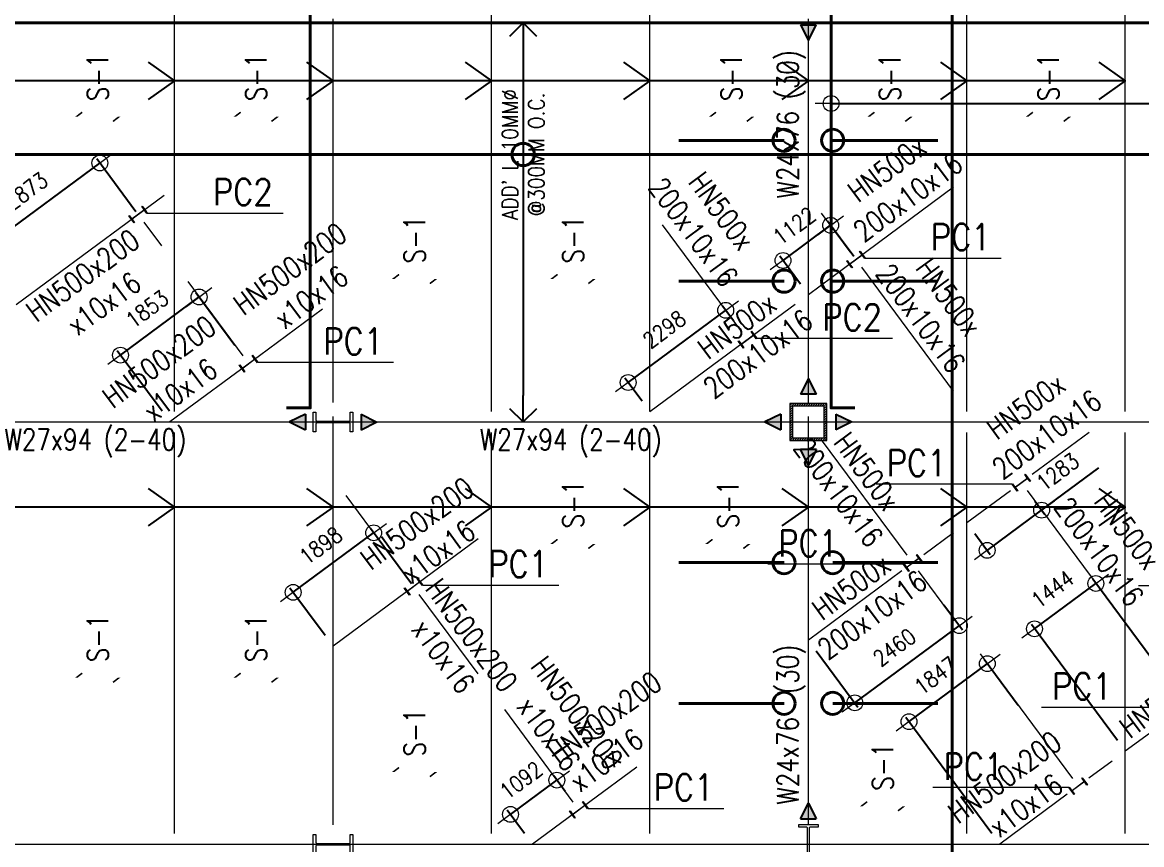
# Model space of a CAD drawing. Header units: millimetres. Extents: x -101701 to 170890, y -50253 to 85631.
# Drawn here: x 41923 to 63115, y 21502 to 37081 of the extents above; entities that cross this region are included whole.
import ezdxf

# ---------------------------------------------------------------- set-up
doc = ezdxf.new("R2010")
doc.units = ezdxf.units.MM
doc.header["$MEASUREMENT"] = 0
doc.linetypes.add('CENTER2', pattern=[28.575, 19.05, -3.175, 3.175, -3.175])
doc.layers.get('0').update_dxf_attribs({"lineweight": 0})
for name, color, linetype, lineweight in [('A_ARCHITECTURAL BACKGROUND', 251, 'Continuous', 5), ('A_LINE', 1, 'Continuous', 9), ('DIM LEADER', 1, 'Continuous', 5), ('GRIDLINES_DIM', 252, 'Continuous', 5), ('HATCH', 8, 'Continuous', 5), ('REDDUM', 1, 'Continuous', 25), ('S-ANNO-DIMS', 252, 'Continuous', 5), ('S-ANNO-MARK', 2, 'Continuous', 9), ('S-COLS', 2, 'Continuous', 20), ('S_BEAM', 5, 'Continuous', 30), ('S_COL', 2, 'Continuous', 20), ('S_DRB', 4, 'Continuous', 40), ('S_GRID LINES', 252, 'Continuous', 5), ('TEXT', 2, 'Continuous', 20)]:
    doc.layers.add(name, color=color, linetype=linetype, lineweight=lineweight)
doc.styles.add('1', font='simplex.shx', dxfattribs={"width": 0.85, "height": 300})
doc.styles.add('SIMPLEX', font='SIMPLEX.shx', dxfattribs={"width": 0.8, "height": 400})
doc.dimstyles.new('DIM_100', dxfattribs={"dimtxt": 1000, "dimasz": 2, "dimexe": 100, "dimexo": 250, "dimgap": 250, "dimtad": 1, "dimdec": 0, "dimrnd": 1, "dimdsep": 46, "dimtxsty": '1', "dimblk1": 'ESCADIM_ARW', "dimblk2": 'ESCADIM_ARW', "dimsah": 1, "dimcen": 50, "dimclrd": 256, "dimclre": 256, "dimclrt": 52, "dimadec": 0, "dimazin": 0, "dimtfac": 1, "dimtdec": 0, "dimtofl": 0, "dimtmove": 0, "dimatfit": 3, "dimldrblk": 'ESCADIM_ARW', "dimfxl": 1, "dimtolj": 1, "dimtzin": 0, "dimarcsym": 0})
doc.dimstyles.new('ESCA', dxfattribs={"dimtxt": 300, "dimasz": 1, "dimexe": 100, "dimexo": 100, "dimgap": 100, "dimtad": 1, "dimdec": 0, "dimrnd": 1, "dimdsep": 46, "dimtxsty": '1', "dimblk1": 'ESCADIM_ARW', "dimblk2": 'ESCADIM_ARW', "dimsah": 1, "dimcen": 50, "dimclrd": 256, "dimclre": 256, "dimclrt": 52, "dimadec": 0, "dimazin": 0, "dimtfac": 1, "dimtdec": 0, "dimtofl": 0, "dimtmove": 0, "dimatfit": 3, "dimldrblk": 'ESCADIM_ARW', "dimfxl": 1, "dimtolj": 1, "dimtzin": 0, "dimarcsym": 0})

# ---------------------------------------------------------------- blocks, each defined once
blk = doc.blocks.new('MOMENT')
at = {"layer": 'S_BEAM'}
h = blk.add_hatch(color=1, dxfattribs=at)
h.dxf.hatch_style = 1
h.paths.add_polyline_path([(37000, 700), (36850, 400), (37150, 400)])
at = {"layer": 'REDDUM'}
for p, q in [((36850, 400), (37000, 700)), ((37000, 700), (37150, 400)), ((36850, 400), (37150, 400))]:
    blk.add_line(p, q, dxfattribs=at)
blk = doc.blocks.new('ROOF DECK FRAMING LAYOUT')
at = {"layer": 'A_LINE', "color": 3}
for p, q in [((44289, 33467, 0), (46861, 33467, 0)), ((57882, 32615, 0), (60454, 32615, 0)), ((55828, 31095, 0), (58400, 31095, 0)), ((46381, 30640, 0), (48953, 30640, 0)), ((60661, 28333, 0), (58089, 28333, 0)), ((58607, 26813, 0), (56035, 26813, 0)), ((49506, 26417, 0), (52078, 26417, 0)), ((63791, 24103, 0), (61218, 24103, 0)), ((61736, 22583, 0), (59164, 22583, 0)), ((52635, 22188, 0), (55207, 22188, 0))]:
    blk.add_line(p, q, dxfattribs=at)
at = {"layer": 'S_BEAM', "color": 5, "lineweight": 13}
for p, q in [((44805, 29711, 0), (44805, 37311, 0)), ((50805, 29711, 0), (50805, 37311, 0)), ((53805, 29711, 0), (53805, 37311, 0)), ((59805, 29711, 0), (59805, 37311, 0)), ((62805, 29711, 0), (62805, 37311, 0)), ((47805, 29876, 0), (47805, 37147, 0)), ((56805, 29876, 0), (56805, 37145, 0)), ((59555, 33956, 0), (57913, 32741, 0)), ((44605, 33803, 0), (41805, 31731, 0)), ((44223, 33293, 0), (44555, 32844, 0)), ((57598, 32736, 0), (57055, 33469, 0)), ((55544, 31216, 0), (54040, 33247, 0)), ((57913, 32741, 0), (56805, 31921, 0)), ((59555, 30091, 0), (57815, 32442, 0)), ((45055, 32169, 0), (46097, 30760, 0)), ((47605, 31649, 0), (46412, 30766, 0)), ((56555, 31736, 0), (55859, 31221, 0)), ((55859, 31221, 0), (53805, 29701, 0)), ((46412, 30766, 0), (44716, 29511, 0)), ((39328, 29511, 0), (47281, 29511, 0)), ((48328, 29511, 0), (56281, 29511, 0)), ((57328, 29511, 0), (65419, 29511, 0)), ((44805, 21711, 0), (44805, 29311, 0)), ((50805, 21711, 0), (50805, 29311, 0)), ((53805, 21711, 0), (53805, 29311, 0)), ((59805, 21711, 0), (59805, 29311, 0)), ((62123, 29311, 0), (61043, 28512, 0)), ((62805, 21711, 0), (62805, 29311, 0)), ((47805, 21876, 0), (47805, 29147, 0)), ((56805, 21876, 0), (56805, 29147, 0)), ((58673, 26986, 0), (57055, 29173, 0)), ((60630, 28207, 0), (59805, 27596, 0)), ((60945, 28212, 0), (62555, 26037, 0)), ((49222, 26537, 0), (48055, 28114, 0)), ((59555, 27411, 0), (58988, 26992, 0)), ((50555, 27296, 0), (49537, 26543, 0)), ((49537, 26543, 0), (47805, 25261, 0)), ((58576, 26687, 0), (56805, 25376, 0)), ((59555, 25795, 0), (58891, 26692, 0)), ((63055, 26411, 0), (65555, 26411, 0)), ((50555, 24736, 0), (49439, 26243, 0)), ((63055, 25361, 0), (63857, 24277, 0)), ((60055, 25119, 0), (61803, 22757, 0)), ((52351, 22308, 0), (51055, 24060, 0)), ((63760, 23977, 0), (63055, 23456, 0)), ((53555, 22971, 0), (52666, 22314, 0)), ((62555, 23086, 0), (62118, 22763, 0)), ((52666, 22314, 0), (51582, 21511, 0)), ((61705, 22457, 0), (60427, 21511, 0)), ((39328, 21511, 0), (47281, 21511, 0)), ((48328, 21511, 0), (56281, 21511, 0)), ((57328, 21511, 0), (65440, 21511, 0))]:
    blk.add_line(p, q, dxfattribs=at)
at = {"layer": 'REDDUM', "lineweight": 13, "xscale": -1}
for p, rotation in [((19805, 37437, 0), 180), ((47681, 66511, 0), 90), ((56681, 66511, 0), 90)]:
    blk.add_blockref('MOMENT', p, dxfattribs=dict(at, rotation=rotation))
blk.add_blockref('MOMENT', (93808, 29636, 0), dxfattribs=at)
at = {"layer": 'REDDUM', "lineweight": 13}
for p, rotation in [((47935, 66507, 0), 270), ((56928, 66511, 0), 270), ((93808, 29389, 0), 180)]:
    blk.add_blockref('MOMENT', p, dxfattribs=dict(at, rotation=rotation))
blk.add_blockref('MOMENT', (19805, 21589, 0), dxfattribs=at)
at = {"layer": 'TEXT', "char_height": 500, "width": 2783.27, "attachment_point": 5, "style": '1'}
for s, insert in [('PC2', (46096, 33867, 0)), ('PC1', (59688, 33015, 0)), ('PC2', (57634, 31495, 0)), ('PC1', (48187, 31040, 0)), ('PC1', (58854, 28733, 0)), ('PC1', (56800, 27213, 0)), ('PC1', (51312, 26817, 0)), ('PC1', (61984, 24503, 0)), ('PC1', (59930, 22983, 0)), ('PC1', (54442, 22588, 0))]:
    blk.add_mtext(s, dxfattribs=dict(at, insert=insert))
blk = doc.blocks.new('12F COLUMN LAYOUT')
at = {"layer": 'HATCH', "ltscale": 0.05}
h = blk.add_hatch(dxfattribs=at)
h.set_pattern_fill('ANSI31', color=256, scale=250, style=0)
h.set_pattern_definition([(45, (60222.652, 19357.862), (-22.097087, 22.097087), [])])
h.paths.add_polyline_path([(26702, 31699), (27302, 31699), (27302, 32299), (26702, 32299)], flags=16)
h.paths.add_polyline_path([(26652, 31649), (27352, 31649), (27352, 32349), (26652, 32349)])
at = {"ltscale": 0.5}
for p, q in [((14311, 35926, 0), (14307, 35931, 0)), ((27904, 35075, 0), (27900, 35080, 0)), ((25850, 33555, 0), (25846, 33560, 0)), ((16403, 33100, 0), (16399, 33105, 0)), ((31033, 30845, 0), (31029, 30851, 0)), ((28979, 29325, 0), (28975, 29331, 0)), ((19527, 28876, 0), (19524, 28882, 0)), ((32109, 25096, 0), (32105, 25101, 0)), ((22657, 24647, 0), (22653, 24652, 0))]:
    blk.add_line(p, q, dxfattribs=at)
at = {"ltscale": 0.5, "elevation": 0}
for points in [[(14435, 36022), (14484, 35955), (14475, 35949), (14436, 36002, 0.414214), (14418, 36005), (14204, 35847, 0.414214), (14202, 35829), (14241, 35776), (14232, 35769), (14134, 35902), (14143, 35909), (14183, 35855, 0.414214), (14200, 35852), (14414, 36010, 0.414214), (14417, 36028), (14377, 36082), (14386, 36088), (14435, 36022)], [(28028, 35171), (28077, 35104), (28068, 35097), (28028, 35151, 0.414214), (28011, 35154), (27797, 34996, 0.414214), (27794, 34978), (27834, 34924), (27825, 34918), (27727, 35051), (27736, 35057), (27775, 35004, 0.414214), (27793, 35001), (28007, 35159, 0.414214), (28009, 35177), (27970, 35231), (27979, 35237), (28028, 35171)], [(25974, 33651), (26023, 33584), (26014, 33577), (25974, 33631, 0.414214), (25956, 33634), (25743, 33476, 0.414214), (25740, 33458), (25780, 33404), (25771, 33398), (25672, 33531), (25681, 33537), (25721, 33484, 0.414214), (25739, 33481), (25952, 33639, 0.414214), (25955, 33657), (25915, 33711), (25924, 33717), (25974, 33651)], [(16527, 33195), (16576, 33129), (16567, 33122), (16527, 33176, 0.414214), (16509, 33179), (16296, 33021, 0.414214), (16293, 33003), (16333, 32949), (16324, 32942), (16225, 33076), (16234, 33082), (16274, 33028, 0.414214), (16292, 33026), (16505, 33184, 0.414214), (16508, 33202), (16468, 33255), (16477, 33262), (16527, 33195)], [(31157, 30941), (31207, 30875), (31198, 30868), (31158, 30922, 0.414214), (31140, 30924), (30927, 30766, 0.414214), (30924, 30749), (30964, 30695), (30955, 30688), (30856, 30821), (30865, 30828), (30905, 30774, 0.414214), (30923, 30772), (31136, 30930, 0.414214), (31139, 30947), (31099, 31001), (31108, 31008), (31157, 30941)], [(29103, 29421), (29152, 29355), (29143, 29348), (29104, 29402, 0.414214), (29086, 29404), (28872, 29246, 0.414214), (28870, 29229), (28910, 29175), (28901, 29168), (28802, 29301), (28811, 29308), (28851, 29254, 0.414214), (28868, 29252), (29082, 29410, 0.414214), (29085, 29427), (29045, 29481), (29054, 29488), (29103, 29421)], [(19651, 28972), (19701, 28906), (19692, 28899), (19652, 28953, 0.414214), (19634, 28956), (19421, 28797, 0.414214), (19418, 28780), (19458, 28726), (19449, 28719), (19350, 28852), (19359, 28859), (19399, 28805, 0.414214), (19417, 28803), (19630, 28961, 0.414214), (19633, 28979), (19593, 29032), (19602, 29039), (19651, 28972)], [(32233, 25192), (32282, 25125), (32273, 25119), (32233, 25173, 0.414214), (32216, 25175), (32002, 25017, 0.414214), (31999, 24999), (32039, 24946), (32030, 24939), (31932, 25072), (31941, 25079), (31980, 25025, 0.414214), (31998, 25022), (32212, 25180, 0.414214), (32214, 25198), (32175, 25252), (32184, 25259), (32233, 25192)], [(22781, 24743), (22830, 24676), (22821, 24670), (22782, 24724, 0.414214), (22764, 24726), (22550, 24568, 0.414214), (22548, 24550), (22587, 24497), (22578, 24490), (22480, 24623), (22489, 24630), (22529, 24576, 0.414214), (22546, 24573), (22760, 24732, 0.414214), (22763, 24749), (22723, 24803), (22732, 24810), (22781, 24743)]]:
    blk.add_lwpolyline(points, format="xyb", dxfattribs=at)
at = {"layer": 'S-COLS', "ltscale": 0.5, "elevation": 0}
for points in [[(26652, 31649), (27352, 31649), (27352, 32349), (26652, 32349)], [(26702, 31699), (27302, 31699), (27302, 32299), (26702, 32299)]]:
    blk.add_lwpolyline(points, close=True, dxfattribs=at)
at = {"layer": 'S_COL', "ltscale": 0.05}
blk.add_lwpolyline([(17624, 31998), (17624, 32182), (17677, 32182), (17677, 32031, 0.414214), (17695, 32013), (18305, 32013, 0.414214), (18323, 32031), (18323, 32182), (18376, 32182), (18376, 31815), (18323, 31815), (18323, 31965, 0.414214), (18305, 31984), (17695, 31984, 0.414214), (17677, 31965), (17677, 31815), (17624, 31815), (17624, 31998)], format="xyb", dxfattribs=at)
at = {"layer": 'S_COL', "ltscale": 0.05, "elevation": 0}
for points in [[(27000, 24374), (27183, 24374), (27183, 24321), (27033, 24321, 0.414214), (27015, 24303), (27015, 23694, 0.414214), (27033, 23675), (27183, 23675), (27183, 23622), (26817, 23622), (26817, 23675), (26967, 23675, 0.414214), (26985, 23694), (26985, 24303, 0.414214), (26967, 24321), (26817, 24321), (26817, 24374), (27000, 24374)], [(17624, 23998), (17624, 24182), (17677, 24182), (17677, 24031, 0.414214), (17695, 24013), (18305, 24013, 0.414214), (18323, 24031), (18323, 24182), (18376, 24182), (18376, 23815), (18323, 23815), (18323, 23965, 0.414214), (18305, 23984), (17695, 23984, 0.414214), (17677, 23965), (17677, 23815), (17624, 23815), (17624, 23998)]]:
    blk.add_lwpolyline(points, format="xyb", dxfattribs=at)
blk = doc.blocks.new('ESCADIM_ARW')
at = {"color": 7}
blk.add_line((-150, 0), (150, 0), dxfattribs=at)
blk.add_circle((0, 0), 75, dxfattribs=at)
blk = doc.blocks.new('*D14')
at = {"layer": 'A_ARCHITECTURAL BACKGROUND', "lineweight": -2, "ltscale": 0.5, "transparency": 16777216}
for p, q in [((41084, 32709), (43390, 34415)), ((44074, 33494), (43332, 34497)), ((41656, 31932), (41023, 32788))]:
    blk.add_line(p, q, dxfattribs=at)
at = {"layer": 'Defpoints', "color": 0, "ltscale": 0.5, "transparency": 16777216}
for p in [(43391, 34417), (44223, 33293), (41805, 31731)]:
    blk.add_point(p, dxfattribs=at)
at = {"layer": 'A_ARCHITECTURAL BACKGROUND', "lineweight": -2, "ltscale": 0.5, "transparency": 16777216, "xscale": 2, "yscale": 2, "zscale": 2}
for p, rotation in [((43391, 34417), 36.50094734812629), ((41082, 32708), 216.5009473481263)]:
    blk.add_blockref('ESCADIM_ARW', p, dxfattribs=dict(at, rotation=rotation))
at = {"layer": 'A_ARCHITECTURAL BACKGROUND', "color": 52, "ltscale": 0.5, "transparency": 16777216, "insert": (41999, 33884), "char_height": 300, "attachment_point": 5, "rotation": 36.5009, "style": '1'}
blk.add_mtext('\\A1;2873', dxfattribs=at)
blk = doc.blocks.new('*D17')
at = {"layer": 'A_ARCHITECTURAL BACKGROUND', "lineweight": -2, "ltscale": 0.5, "transparency": 16777216}
for p, q in [((43781, 30778), (45268, 31878)), ((45948, 30961), (45210, 31959)), ((44567, 29712), (43720, 30857))]:
    blk.add_line(p, q, dxfattribs=at)
at = {"layer": 'Defpoints', "color": 0, "ltscale": 0.5, "transparency": 16777216}
for p in [(45269, 31879), (46097, 30760, 0), (44716, 29511, 0)]:
    blk.add_point(p, dxfattribs=at)
at = {"layer": 'A_ARCHITECTURAL BACKGROUND', "lineweight": -2, "ltscale": 0.5, "transparency": 16777216, "xscale": 2, "yscale": 2, "zscale": 2}
for p, rotation in [((45269, 31879), 36.50094734812629), ((43780, 30777), 216.5009473481263)]:
    blk.add_blockref('ESCADIM_ARW', p, dxfattribs=dict(at, rotation=rotation))
at = {"layer": 'A_ARCHITECTURAL BACKGROUND', "color": 52, "ltscale": 0.5, "transparency": 16777216, "insert": (44286, 31649), "char_height": 300, "attachment_point": 5, "rotation": 36.5009, "style": '1'}
blk.add_mtext('\\A1;1853', dxfattribs=at)
blk = doc.blocks.new('*D21')
at = {"layer": 'A_ARCHITECTURAL BACKGROUND', "lineweight": -2, "ltscale": 0.5, "transparency": 16777216}
for p, q in [((47051, 26283), (48573, 27410)), ((49290, 26444), (48516, 27491)), ((47656, 25462), (46990, 26363))]:
    blk.add_line(p, q, dxfattribs=at)
at = {"layer": 'Defpoints', "color": 0, "ltscale": 0.5, "transparency": 16777216}
for p in [(48575, 27411), (49439, 26243), (47805, 25261)]:
    blk.add_point(p, dxfattribs=at)
at = {"layer": 'A_ARCHITECTURAL BACKGROUND', "lineweight": -2, "ltscale": 0.5, "transparency": 16777216, "xscale": 2, "yscale": 2, "zscale": 2}
for p, rotation in [((48575, 27411), 36.5009473481269), ((47050, 26282), 216.5009473481269)]:
    blk.add_blockref('ESCADIM_ARW', p, dxfattribs=dict(at, rotation=rotation))
at = {"layer": 'A_ARCHITECTURAL BACKGROUND', "color": 52, "ltscale": 0.5, "transparency": 16777216, "insert": (47574, 27168), "char_height": 300, "attachment_point": 5, "rotation": 36.5009, "style": '1'}
blk.add_mtext('\\A1;1898', dxfattribs=at)
blk = doc.blocks.new('*D22')
at = {"layer": 'A_ARCHITECTURAL BACKGROUND', "lineweight": -2, "ltscale": 0.5, "transparency": 16777216}
for p, q in [((53394, 30260), (55238, 31625)), ((55395, 31417), (55180, 31707)), ((53656, 29902), (53333, 30339))]:
    blk.add_line(p, q, dxfattribs=at)
at = {"layer": 'Defpoints', "color": 0, "ltscale": 0.5, "transparency": 16777216}
for p in [(55240, 31626), (55544, 31216), (53805, 29701)]:
    blk.add_point(p, dxfattribs=at)
at = {"layer": 'A_ARCHITECTURAL BACKGROUND', "lineweight": -2, "ltscale": 0.5, "transparency": 16777216, "xscale": 2, "yscale": 2, "zscale": 2}
for p, rotation in [((55240, 31626), 36.50094734812522), ((53392, 30259), 216.5009473481252)]:
    blk.add_blockref('ESCADIM_ARW', p, dxfattribs=dict(at, rotation=rotation))
at = {"layer": 'A_ARCHITECTURAL BACKGROUND', "color": 52, "ltscale": 0.5, "transparency": 16777216, "insert": (54078, 31264), "char_height": 300, "attachment_point": 5, "rotation": 36.5009, "style": '1'}
blk.add_mtext('\\A1;2298', dxfattribs=at)
blk = doc.blocks.new('*D23')
at = {"layer": 'A_ARCHITECTURAL BACKGROUND', "lineweight": -2, "ltscale": 0.5, "transparency": 16777216}
for p, q in [((57667, 32643), (57167, 33317)), ((56327, 32571), (57225, 33236)), ((56656, 32122), (56266, 32650))]:
    blk.add_line(p, q, dxfattribs=at)
at = {"layer": 'Defpoints', "color": 0, "ltscale": 0.5, "transparency": 16777216}
for p in [(57227, 33237), (57815, 32442, 0), (56805, 31921, 0)]:
    blk.add_point(p, dxfattribs=at)
at = {"layer": 'A_ARCHITECTURAL BACKGROUND', "lineweight": -2, "ltscale": 0.5, "transparency": 16777216, "xscale": 2, "yscale": 2, "zscale": 2}
for p, rotation in [((57227, 33237), 36.50094734812522), ((56325, 32570), 216.5009473481252)]:
    blk.add_blockref('ESCADIM_ARW', p, dxfattribs=dict(at, rotation=rotation))
at = {"layer": 'A_ARCHITECTURAL BACKGROUND', "color": 52, "ltscale": 0.5, "transparency": 16777216, "insert": (56538, 33225), "char_height": 300, "attachment_point": 5, "rotation": 36.5009, "style": '1'}
blk.add_mtext('\\A1;1122', dxfattribs=at)
blk = doc.blocks.new('*D25')
at = {"layer": 'A_ARCHITECTURAL BACKGROUND', "lineweight": -2, "ltscale": 0.5, "transparency": 16777216}
for p, q in [((51167, 22076), (52041, 22723)), ((52203, 22509), (51984, 22805)), ((51433, 21712), (51105, 22155))]:
    blk.add_line(p, q, dxfattribs=at)
at = {"layer": 'Defpoints', "color": 0, "ltscale": 0.5, "transparency": 16777216}
for p in [(52043, 22725), (52351, 22308), (51582, 21511)]:
    blk.add_point(p, dxfattribs=at)
at = {"layer": 'A_ARCHITECTURAL BACKGROUND', "lineweight": -2, "ltscale": 0.5, "transparency": 16777216, "xscale": 2, "yscale": 2, "zscale": 2}
for p, rotation in [((52043, 22725), 36.50094734812542), ((51165, 22075), 216.5009473481254)]:
    blk.add_blockref('ESCADIM_ARW', p, dxfattribs=dict(at, rotation=rotation))
at = {"layer": 'A_ARCHITECTURAL BACKGROUND', "color": 52, "ltscale": 0.5, "transparency": 16777216, "insert": (51366, 22721), "char_height": 300, "attachment_point": 5, "rotation": 36.5009, "style": '1'}
blk.add_mtext('\\A1;1092', dxfattribs=at)
blk = doc.blocks.new('*D26')
at = {"layer": 'A_ARCHITECTURAL BACKGROUND', "lineweight": -2, "ltscale": 0.5, "transparency": 16777216}
for p, q in [((59372, 26043), (59721, 25570)), ((57686, 24189), (59660, 25650)), ((56954, 25175), (57744, 24107))]:
    blk.add_line(p, q, dxfattribs=at)
at = {"layer": 'Defpoints', "color": 0, "ltscale": 0.5, "transparency": 16777216}
for p in [(59223, 26244, 0), (59662, 25651), (56805, 25376, 0)]:
    blk.add_point(p, dxfattribs=at)
at = {"layer": 'A_ARCHITECTURAL BACKGROUND', "lineweight": -2, "ltscale": 0.5, "transparency": 16777216, "xscale": 2, "yscale": 2, "zscale": 2}
for p, rotation in [((59662, 25651), 36.50094734812542), ((57684, 24188), 216.5009473481254)]:
    blk.add_blockref('ESCADIM_ARW', p, dxfattribs=dict(at, rotation=rotation))
at = {"layer": 'A_ARCHITECTURAL BACKGROUND', "color": 52, "ltscale": 0.5, "transparency": 16777216, "insert": (58435, 25241), "char_height": 300, "attachment_point": 5, "rotation": 36.5009, "style": '1'}
blk.add_mtext('\\A1;2460', dxfattribs=at)
blk = doc.blocks.new('*D27')
at = {"layer": 'A_ARCHITECTURAL BACKGROUND', "lineweight": -2, "ltscale": 0.5, "transparency": 16777216}
for p, q in [((61221, 27840), (62307, 28644)), ((61094, 28011), (61280, 27760)), ((60191, 27078), (61219, 27839)), ((59954, 27395), (60249, 26996))]:
    blk.add_line(p, q, dxfattribs=at)
at = {"layer": 'Defpoints', "color": 0, "ltscale": 0.5, "transparency": 16777216}
for p in [(60945, 28212, 0), (61221, 27840), (59805, 27596, 0)]:
    blk.add_point(p, dxfattribs=at)
at = {"layer": 'A_ARCHITECTURAL BACKGROUND', "lineweight": -2, "ltscale": 0.5, "transparency": 16777216, "xscale": 2, "yscale": 2, "zscale": 2}
for p, rotation in [((61221, 27840), 36.50094734812542), ((60189, 27077), 216.5009473481254)]:
    blk.add_blockref('ESCADIM_ARW', p, dxfattribs=dict(at, rotation=rotation))
at = {"layer": 'A_ARCHITECTURAL BACKGROUND', "color": 52, "ltscale": 0.5, "transparency": 16777216, "insert": (61527, 28564), "char_height": 300, "attachment_point": 5, "rotation": 36.5009, "style": '1'}
blk.add_mtext('\\A1;1283', dxfattribs=at)
blk = doc.blocks.new('*D29')
at = {"layer": 'A_ARCHITECTURAL BACKGROUND', "lineweight": -2, "ltscale": 0.5, "transparency": 16777216}
for p, q in [((60780, 24139), (60135, 25011)), ((58711, 23833), (60193, 24930)), ((60278, 21712), (58650, 23912))]:
    blk.add_line(p, q, dxfattribs=at)
at = {"layer": 'Defpoints', "color": 0, "ltscale": 0.5, "transparency": 16777216}
for p in [(60194, 24931), (60929, 23938, 0), (60427, 21511, 0)]:
    blk.add_point(p, dxfattribs=at)
at = {"layer": 'A_ARCHITECTURAL BACKGROUND', "lineweight": -2, "ltscale": 0.5, "transparency": 16777216, "xscale": 2, "yscale": 2, "zscale": 2}
for p, rotation in [((60194, 24931), 36.50094734812542), ((58710, 23832), 216.5009473481254)]:
    blk.add_blockref('ESCADIM_ARW', p, dxfattribs=dict(at, rotation=rotation))
at = {"layer": 'A_ARCHITECTURAL BACKGROUND', "color": 52, "ltscale": 0.5, "transparency": 16777216, "insert": (59214, 24703), "char_height": 300, "attachment_point": 5, "rotation": 36.5009, "style": '1'}
blk.add_mtext('\\A1;1847', dxfattribs=at)
blk = doc.blocks.new('*D30')
at = {"layer": 'A_ARCHITECTURAL BACKGROUND', "lineweight": -2, "ltscale": 0.5, "transparency": 16777216}
for p, q in [((63307, 25020), (62189, 26531)), ((61089, 25593), (62247, 26450)), ((62656, 23472), (61028, 25672))]:
    blk.add_line(p, q, dxfattribs=at)
at = {"layer": 'Defpoints', "color": 0, "ltscale": 0.5, "transparency": 16777216}
for p in [(62249, 26451), (63456, 24819, 0), (62805, 23271, 0)]:
    blk.add_point(p, dxfattribs=at)
at = {"layer": 'A_ARCHITECTURAL BACKGROUND', "lineweight": -2, "ltscale": 0.5, "transparency": 16777216, "xscale": 2, "yscale": 2, "zscale": 2}
for p, rotation in [((62249, 26451), 36.50094734812542), ((61087, 25592), 216.5009473481254)]:
    blk.add_blockref('ESCADIM_ARW', p, dxfattribs=dict(at, rotation=rotation))
at = {"layer": 'A_ARCHITECTURAL BACKGROUND', "color": 52, "ltscale": 0.5, "transparency": 16777216, "insert": (61430, 26343), "char_height": 300, "attachment_point": 5, "rotation": 36.5009, "style": '1'}
blk.add_mtext('\\A1;1444', dxfattribs=at)
blk = doc.blocks.new('DIM_GRIDLINES_2')
at = {"layer": 'GRIDLINES_DIM', "linetype": 'CENTER2', "ltscale": 300}
for p, q in [((26000, -10379.6), (26000, 63813, 0)), ((35000, -10379.6), (35000, 63813, 0)), ((-12556.3, 40000, 0), (50790.7, 40000, 0)), ((-12556.3, 32000, 0), (50790.7, 32000, 0))]:
    blk.add_line(p, q, dxfattribs=at)
blk = doc.blocks.new('_Open90')
at = {"color": 0, "linetype": 'ByBlock', "lineweight": -2}
for p, q in [((-0.5, 0.5), (0, 0)), ((0, 0), (-1, 0)), ((0, 0), (-0.5, -0.5))]:
    blk.add_line(p, q, dxfattribs=at)
blk = doc.blocks.new('*D112')
at = {"lineweight": -2, "ltscale": 0.5, "transparency": 16777216}
blk.add_line((51405, 36569), (51405, 30011), dxfattribs=at)
at = {"layer": 'Defpoints', "color": 0, "ltscale": 0.5, "transparency": 16777216}
for p in [(50748, 37069, 0), (50748, 29511, 0), (51405, 29511)]:
    blk.add_point(p, dxfattribs=at)
at = {"lineweight": -2, "ltscale": 0.5, "transparency": 16777216, "xscale": 500, "yscale": 500, "zscale": 500}
for p, rotation in [((51405, 37069), 90), ((51405, 29511), 270)]:
    blk.add_blockref('_Open90', p, dxfattribs=dict(at, rotation=rotation))
at = {"color": 52, "ltscale": 0.5, "transparency": 16777216, "insert": (51405, 34578), "char_height": 300, "attachment_point": 5, "rotation": 90, "style": '1'}
blk.add_mtext("\\A1;ADD' L 10MM%%C\\P@300MM O.C. ", dxfattribs=at)

msp = doc.modelspace()

# ---------------------------------------------------------------- linework, layer by layer
at = {"layer": 'A_ARCHITECTURAL BACKGROUND', "ltscale": 0.5}
msp.add_line((63054.83687, 23455.83483, 0.00004), (62804.83687, 23270.83816, 0.00004), dxfattribs=at)
at = {"layer": 'S-ANNO-MARK'}
for points in [[(43055.69833, 35378.42053, 29.99952, 29.99952, 0), (42942.654, 35291.41939, 0, 0, 0), (43752.23155, 35291.41939, 29.99952, 29.99952, 0), (43639.18723, 35204.41826, 0, 0, 0)], [(46055.69833, 35378.42053, 29.99952, 29.99952, 0), (45942.654, 35291.41939, 0, 0, 0), (46752.23155, 35291.41939, 29.99952, 29.99952, 0), (46639.18723, 35204.41826, 0, 0, 0)], [(55055.69833, 35378.42053, 29.99952, 29.99952, 0), (54942.654, 35291.41939, 0, 0, 0), (55752.23155, 35291.41939, 29.99952, 29.99952, 0), (55639.18723, 35204.41826, 0, 0, 0)], [(61055.69833, 35378.42053, 29.99952, 29.99952, 0), (60942.654, 35291.41939, 0, 0, 0), (61752.23155, 35291.41939, 29.99952, 29.99952, 0), (61639.18723, 35204.41826, 0, 0, 0)], [(52055.69833, 27286.09929, 29.99952, 29.99952, 0), (51942.654, 27199.09816, 0, 0, 0), (52752.23155, 27199.09816, 29.99952, 29.99952, 0), (52639.18723, 27112.09703, 0, 0, 0)], [(54989.73425, 27286.09929, 29.99952, 29.99952, 0), (54876.68992, 27199.09816, 0, 0, 0), (55686.26747, 27199.09816, 29.99952, 29.99952, 0), (55573.22314, 27112.09703, 0, 0, 0)], [(43055.69833, 24751.08458, 29.99952, 29.99952, 0), (42942.654, 24664.08345, 0, 0, 0), (43752.23155, 24664.08345, 29.99952, 29.99952, 0), (43639.18723, 24577.08231, 0, 0, 0)], [(46055.69833, 24751.08458, 29.99952, 29.99952, 0), (45942.654, 24664.08345, 0, 0, 0), (46752.23155, 24664.08345, 29.99952, 29.99952, 0), (46639.18723, 24577.08231, 0, 0, 0)], [(57918.32089, 22315.56081, 29.99952, 29.99952, 0), (57805.27656, 22228.55967, 0, 0, 0), (58614.85411, 22228.55967, 29.99952, 29.99952, 0), (58501.80978, 22141.55854, 0, 0, 0)]]:
    msp.add_lwpolyline(points, format="xyseb", dxfattribs=at)
for points, elevation in [([(58055.69833, 35378.42053, 29.99952, 29.99952, 0), (57942.654, 35291.41939, 0, 0, 0), (58752.23155, 35291.41939, 29.99952, 29.99952, 0), (58639.18723, 35204.41826, 0, 0, 0)], 0), ([(49055.69833, 32305.476, 29.99952, 29.99952, 0), (48942.654, 32218.47486, 0, 0, 0), (49752.23155, 32218.47486, 29.99952, 29.99952, 0), (49639.18723, 32131.47373, 0, 0, 0)], 0), ([(52055.69833, 32305.476, 29.99952, 29.99952, 0), (51942.654, 32218.47486, 0, 0, 0), (52752.23155, 32218.47486, 29.99952, 29.99952, 0), (52639.18723, 32131.47373, 0, 0, 0)], 0), ([(49055.69833, 22963.96506, 29.99952, 29.99952, 0), (48942.654, 22876.96392, 0, 0, 0), (49752.23155, 22876.96392, 29.99952, 29.99952, 0), (49639.18723, 22789.96279, 0, 0, 0)], 0.00001)]:
    msp.add_lwpolyline(points, format="xyseb", dxfattribs=dict(at, elevation=elevation))
at = {"layer": 'S_DRB'}
for p, q in [((54354.83687, 34844.59324, -0.00002), (56344.46985, 34844.59324, -0.00002)), ((59254.83687, 34844.59324, -0.00002), (57265.20388, 34844.59324, -0.00002)), ((54354.83687, 32177.92657, -0.00002), (56344.46985, 32177.92657, -0.00002)), ((59254.83687, 32177.92657, -0.00002), (57265.20388, 32177.92657, -0.00002)), ((54354.83687, 26844.59324, -0.00002), (56344.46985, 26844.59324, -0.00002)), ((59254.83687, 26844.59324, -0.00002), (57265.20388, 26844.59324, -0.00002)), ((54354.83687, 24177.92657, -0.00002), (56344.46985, 24177.92657, -0.00002)), ((59254.83687, 24177.92657, -0.00002), (57265.20388, 24177.92657, -0.00002))]:
    msp.add_line(p, q, dxfattribs=at)
at = {"layer": 'S_DRB', "color": 4}
msp.add_line((27840.98685, 34577.92657, -0.00002), (65420.31887, 34577.92657, -0.00002), dxfattribs=at)
for points, elevation in [([(46924.38287, 29775.72491), (47374.38287, 29775.72491), (47374.38287, 45246.79491), (46924.38287, 45246.79491)], -0.00001), ([(57685.29087, 29775.72491), (57235.29087, 29775.72491), (57235.29087, 45246.79491), (57685.29087, 45246.79491)], -0.00001), ([(59079.83687, 5903.27424), (59529.83687, 5903.27424), (59529.83687, 45246.79491), (59079.83687, 45246.79491)], -0.00001), ([(65420.31887, 36569.24557), (65420.31887, 37069.24557), (27640.39323, 37069.24557), (27640.39323, 36569.24557)], -0.00002)]:
    msp.add_lwpolyline(points, dxfattribs=dict(at, elevation=elevation))
at = {"layer": 'S_DRB'}
for centre in [(56344.46985, 34844.59324, -0.00002), (57265.20388, 34844.59324, -0.00002), (51404.83687, 34577.92657, -0.00002), (56344.46985, 32177.92657, -0.00002), (57265.20388, 32177.92657, -0.00002), (56344.46985, 26844.59324, -0.00002), (57265.20388, 26844.59324, -0.00002), (56344.46985, 24177.92657, -0.00002), (57265.20388, 24177.92657, -0.00002)]:
    msp.add_circle(centre, 210.36702, dxfattribs=at)

# ---------------------------------------------------------------- block references
msp.add_blockref('12F COLUMN LAYOUT', (29804.83687, -2488.74009, -0.00001))
at = {"layer": 'S_BEAM'}
msp.add_blockref('ROOF DECK FRAMING LAYOUT', (0, 0), dxfattribs=at)
at = {"layer": 'S_GRID LINES'}
msp.add_blockref('DIM_GRIDLINES_2', (21804.83687, -10488.74009, -0.00001), dxfattribs=at)

# ---------------------------------------------------------------- texts
at = {"layer": 'S-ANNO-DIMS', "color": 52, "char_height": 400, "attachment_point": 5, "style": 'SIMPLEX'}
for s, insert, rotation in [('\\A1;W24x76 (30)', (56482.3315, 35150.81219, -0.00002), 90), ('\\A1;\\pxqc;{\\W0.8;S-1}', (43347.44278, 36041.41939), 90), ('\\A1;\\pxqc;{\\W0.8;S-1}', (46347.44278, 36041.41939), 90), ('\\A1;\\pxqc;{\\W0.8;S-1}', (55347.44278, 36041.41939), 90), ('\\A1;\\pxqc;{\\W0.8;S-1}', (58347.44278, 36041.41939, 0), 90), ('\\A1;\\pxqc;{\\W0.8;S-1}', (61347.44278, 36041.41939), 90), ('\\A1;{\\W0.8;HN500x\\P200x10x16}', (58493.85314, 34039.29229), 36.500936546), ('\\A1;{\\W0.8;HN500x\\P200x10x16}', (54897.60095, 33308.03263, -0.00001), 306.500936546), ('\\A1;\\pxqc;{\\W0.8;S-1}', (49347.44278, 32968.47486, 0), 90), ('\\A1;\\pxqc;{\\W0.8;S-1}', (52347.44278, 32968.47486, 0), 90), ('\\A1;{\\W0.8;HN500x200\\Px10x16}', (43267.7369, 32020.74149, -0.00001), 36.500936546), ('\\A1;{\\W0.8;HN500x200\\Px10x16}', (47189.19737, 32143.98459, 0.00018), 36.500936546), ('\\A1;{\\W0.8;HN500x\\P200x10x16}', (59199.51473, 31674.79558, 0.00003), 306.500936546), ('\\A1;{\\W0.8;HN500x\\P200x10x16}', (55652.44124, 31068.64334, -0.00001), 36.500936546), ('\\A1;{\\W0.8;HN500x200\\Px10x16}', (44710.85838, 30383.83454, 0.00035), 36.500936546), ('\\A1;{\\W0.8;HN500x\\P200x10x16}', (61122.66402, 29541.8624, 0.00008), 36.500936546), ('\\A1;{\\W0.8;HN500x\\P200x10x16}', (57644.92138, 28376.04306, -0.00001), 306.500936546), ('\\A1;{\\W0.8;HN500x200\\Px10x16}', (49594.81378, 27320.99489, 0.00077), 36.500936546), ('\\A1;\\pxqc;{\\W0.8;S-1}', (52347.44278, 27949.09816), 90), ('\\A1;\\pxqc;{\\W0.8;S-1}', (55281.47869, 27949.09816), 90), ('\\A1;{\\W0.8;HN500x\\P200x10x16}', (62578.53983, 27253.73466, 0.00066), 306.500936546), ('\\A1;{\\W0.8;HN500x\\P200x10x16}', (57815.29391, 26123.83673, -0.00001), 36.500936546), ('\\A1;{\\W0.8;HN500x200\\Px10x16}', (50158.5986, 25271.11301, 0.00016), 306.500936546), ('\\A1;\\pxqc;{\\W0.8;S-1}', (43347.44278, 25414.08345), 90), ('\\A1;\\pxqc;{\\W0.8;S-1}', (46347.44278, 25414.08345), 90), ('\\A1;W24x76  (30)', (56482.3315, 23777.19196, -0.00002), 90), ('\\A1;{\\W0.8;HN500x200\\Px10x16}', (63965.89671, 24130.02025, 0.00004), 36.500936546), ('\\A1;{\\W0.8;HN500x200\\Px10x16}', (52156.19447, 23802.02021, 0.00037), 306.500936546), ('\\A1;\\pxql;{\\W0.8;HN500x200\\Px10x16}', (53148.76841, 23644.70913, 0.0004), 36.500936546), ('\\A1;\\pxqc;{\\W0.8;S-1}', (49347.44278, 23626.96392, 0.00001), 90), ('\\A1;{\\W0.8;HN500x200\\Px10x16}', (60721.46732, 22512.10878, 0.00001), 36.500936546), ('\\A1;\\pxqc;{\\W0.8;S-1}', (58210.06533, 22978.55967), 90)]:
    msp.add_mtext(s, dxfattribs=dict(at, insert=insert, rotation=rotation))
for insert in [(43304.83687, 29111.25991, 0.00002), (52304.83687, 29111.25991, 0.00002)]:
    msp.add_mtext('\\A1;W27x94 (2-40)', dxfattribs=dict(at, insert=insert))

# ---------------------------------------------------------------- dimensions: what is measured, and where the dimension line sits
at = {"ltscale": 0.5}
dim = msp.add_linear_dim(base=(51404.83687, 29511.25991, -0.00001), p1=(50748.3885, 37069.24557, -0.00002), p2=(50748.3885, 29511.25991, -0.00002), angle=90, text="ADD' L 10MM%%C\\X@300MM O.C. ", dimstyle='DIM_100', override={"dimasz": 500, "dimexo": 100, "dimblk1": 'Open90', "dimblk2": 'Open90', "dimse1": 1, "dimse2": 1}, dxfattribs=at)
dim.commit()
dim.dimension.update_dxf_attribs({"geometry": '*D112', "text_midpoint": (51404.83687, 34577.92657, -0.00001), "dimtype": 160})
at = {"layer": 'A_ARCHITECTURAL BACKGROUND', "ltscale": 0.5}
for base, p1, p2, picture, middle in [((43391.26535, 34416.61239, -0.00001), (41804.83687, 31731.21281, -0.00001), (44222.7137, 33293.01329, -0.00001), '*D14', (41998.75805, 33883.78267, -0.00001)), ((45269.16069, 31878.87025, -0.00001), (44715.89774, 29511.25991, 0.00016), (46096.75035, 30760.48568, 0.00016), '*D17', (44286.43031, 31649.26999, -0.00001)), ((55239.77315, 31626.31297, -0.00001), (53804.83687, 29701.36383, -0.00001), (55543.70283, 31215.5898, -0.00001), '*D22', (54078.01814, 31264.23688, -0.00001)), ((61220.51838, 27840.06886, 0.00017), (59804.83687, 27596.07229, 0.00004), (60945.00873, 28212.3859, 0.00004), '*D27', (61526.78838, 28564.31169, 0.00017)), ((48575.08068, 27411.04065, 0.00016), (47804.83687, 25261.45587, 0.00016), (49439.08671, 26243.44389, 0.00016), '*D21', (47574.37228, 27168.13689, 0.00016)), ((62248.53547, 26450.83153, 0.00017), (62804.83687, 23270.83816, 0.00004), (63456.00022, 24819.09301, 0.00004), '*D30', (61430.0653, 26342.78164, 0.00017)), ((59661.63404, 25650.70656, 0.00017), (56804.83687, 25376.11071, -0.00001), (59222.826, 26243.70108, -0.00001), '*D26', (58435.06124, 25240.66617, 0.00017)), ((60194.37174, 24930.77777, 0.00017), (60426.90111, 21511.25936, -0.00001), (60928.91835, 23938.12933, -0.00001), '*D29', (59214.03037, 24702.94535, 0.00017))]:
    dim = msp.add_linear_dim(base=base, p1=p1, p2=p2, angle=36.500947348, dimstyle='DIM_100', dxfattribs=at)
    dim.commit()
    dim.dimension.update_dxf_attribs({"geometry": picture, "text_midpoint": middle})
for base, p1, p2, picture, middle in [((57226.95502, 33236.88439, -0.00001), (56804.83687, 31921.32543, 0.00004), (57815.37324, 32441.7103, 0.00004), '*D23', (56776.05297, 32903.22288, -0.00001)), ((52043.0488, 22724.51278, 0.00017), (51581.87671, 21511.25991, 0.00017), (52351.22352, 22308.05295, 0.00017), '*D25', (51603.9882, 22399.61379, 0.00017))]:
    dim = msp.add_linear_dim(base=base, p1=p1, p2=p2, angle=36.500947348, dimstyle='DIM_100', dxfattribs=at)
    dim.commit()
    dim.dimension.update_dxf_attribs({"geometry": picture, "text_midpoint": middle, "dimtype": 160})

# ---------------------------------------------------------------- leaders
at = {"layer": 'DIM LEADER', "ltscale": 0.05}
for points in [[(62804.83687, 35971.23872, -0.00001), (22779.29504, 35971.23872, -0.00001)], [(59804.83687, 35971.23872, -0.00001), (22779.29504, 35971.23872, -0.00001)], [(56804.83687, 35971.23872, -0.00001), (22779.29504, 35971.23872, -0.00001)], [(62804.83687, 35971.23872, -0.00001), (22779.29504, 35971.23872, -0.00001)], [(50804.83687, 35971.23872, -0.00001), (22779.29504, 35971.23872, -0.00001)], [(53804.83687, 35971.23872, -0.00001), (22779.29504, 35971.23872, -0.00001)], [(47804.83687, 35971.23872, -0.00001), (22779.29504, 35971.23872, -0.00001)], [(44804.83687, 35971.23872, -0.00001), (22779.29504, 35971.23872, -0.00001)], [(62804.83687, 27898.21546, -0.00001), (22779.29504, 27898.21546, -0.00001)], [(59804.83687, 27898.21546, -0.00001), (22779.29504, 27898.21546, -0.00001)], [(56804.83687, 27898.21546, -0.00001), (22779.29504, 27898.21546, -0.00001)], [(62804.83687, 27898.21546, -0.00001), (22779.29504, 27898.21546, -0.00001)], [(50804.83687, 27898.21546, -0.00001), (22779.29504, 27898.21546, -0.00001)], [(53804.83687, 27898.21546, -0.00001), (22779.29504, 27898.21546, -0.00001)], [(47804.83687, 27898.21546, -0.00001), (22779.29504, 27898.21546, -0.00001)], [(44804.83687, 27898.21546, -0.00001), (22779.29504, 27898.21546, -0.00001)]]:
    msp.add_leader(points, dimstyle='DIM_100', override={"dimasz": 500, "dimtad": 0, "dimldrblk": 'Open90'}, dxfattribs=at)
at = {"layer": 'S-ANNO-DIMS', "color": 4}
msp.add_leader([(57235.29087, 35543.2495, -0.00002), (70038.56064, 35543.2495, -0.00002)], dimstyle='ESCA', override={"dimasz": 2, "dimtad": 0, "dimfxl": 0.0625}, dxfattribs=at)

doc.saveas('drawing.dxf')
